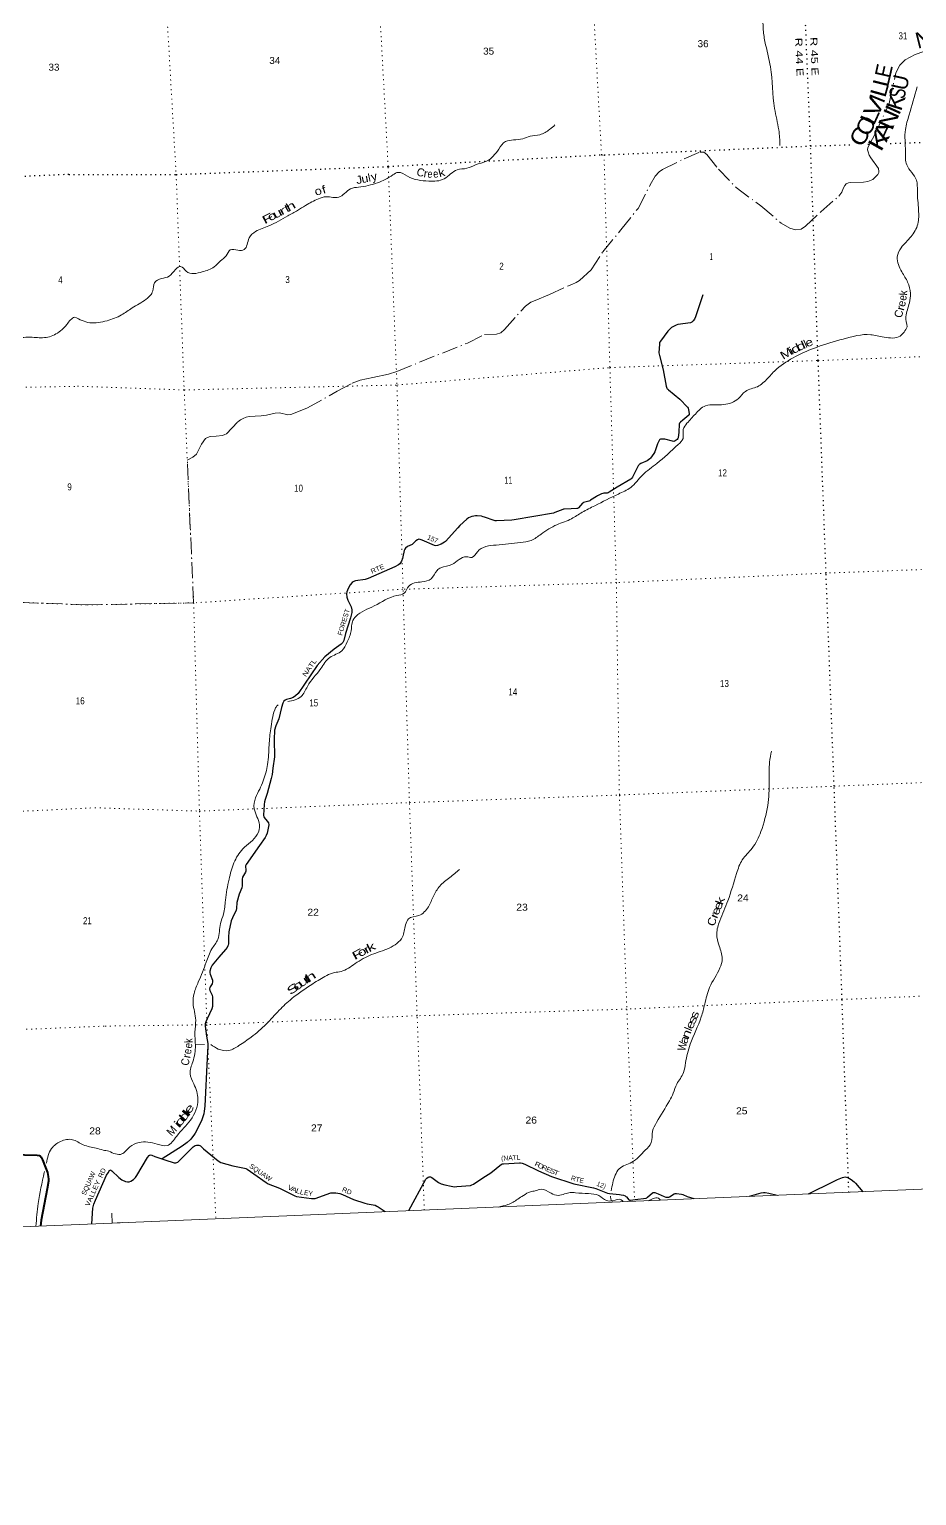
# Model space of a CAD drawing. Header units: feet. Extents: x 727543 to 978287, y 379550 to 572970.
# Drawn here: x 914875 to 937058, y 379550 to 416190 of the extents above; entities that cross this region are included whole.
import ezdxf
from ezdxf.enums import TextEntityAlignment as Align

# ---------------------------------------------------------------- set-up
doc = ezdxf.new("R2010")
doc.units = ezdxf.units.FT
doc.header["$LTSCALE"] = 80
doc.linetypes.add('DOT_DASHED', pattern=[7.7, 5, -1.2, 0.3, -1.2])
doc.linetypes.add('DOTTED', pattern=[1.5, 0.3, -1.2])
for name, color, linetype, lineweight in [('26', 7, 'Continuous', 40), ('29', 7, 'Continuous', 25), ('39', 7, 'Continuous', 13), ('4', 7, 'Continuous', 13), ('44', 7, 'DOT_DASHED', 13), ('6', 7, 'DOTTED', 25), ('7', 7, 'DOTTED', 13)]:
    doc.layers.add(name, color=color, linetype=linetype, lineweight=lineweight)
doc.layers.add('30', color=7, linetype='Continuous')
doc.layers.add('41', color=7, linetype='Continuous')

msp = doc.modelspace()

# ---------------------------------------------------------------- linework, layer by layer
at = {"layer": '26'}
for points in [[(911963.28, 389883.48), (912056.45, 389813.08), (912564.43, 389497.2), (914414.34, 388172.1), (914486.96, 388128.72), (914541.1, 388102.64), (914604.48, 388087.54), (914757.67, 388069.43), (915072.28, 388060.36), (915125.85, 388051.98), (915147.73, 388039.22), (915171.87, 388012.04), (915208.37, 387945.67), (915283.87, 387752.16)], [(915283.87, 387752.16), (915325.79, 387622.48), (915349.94, 387525.84), (915355.97, 387462.42), (915352.55, 387408.78), (915323.02, 387215.65), (915170.97, 386431.81), (915152.86, 386287.58)]]:
    msp.add_lwpolyline(points, dxfattribs=at)
at = {"layer": '29'}
for points in [[(931715.69, 409552.55), (931531.48, 409007.67), (931500.7, 408944.72), (931471.41, 408902.86), (931446.31, 408877.74), (931433.75, 408869.37), (931406.52, 408859.65), (931090.67, 408810.75), (931042.56, 408798.2), (930991.83, 408776.22), (930929.59, 408741.68), (930838.1, 408645.14), (930651.36, 408400.48), (930632.53, 408366.98), (930625.2, 408326.48), (930615.79, 408107.42), (930626.09, 408038.74), (930720.07, 407680.35), (930791.53, 407272.22), (930799.9, 407247.1), (930813.78, 407223.35), (930823.44, 407209.95), (930833.9, 407198.96), (930854.28, 407180.11), (931133.52, 406950.71), (931328.16, 406745.37), (931344.35, 406724.83), (931354.81, 406691.33), (931371.55, 406580.39), (931367.36, 406561.55), (931357.86, 406545.35), (931209.77, 406424.56), (931149.8, 406377.34), (931124.69, 406348.03), (931117.23, 406322.15), (931112.83, 406120.73), (931092.27, 405979.62), (931084.69, 405962.6), (931068.21, 405944.04), (931018, 405906.36), (931005.45, 405900.08), (930983.49, 405894.84), (930956.6, 405896.97), (930759.66, 405951.27), (930728.26, 405953.45), (930674.92, 405951.36), (930655.04, 405948.22), (930639.54, 405940.3), (930628.89, 405929.38), (930581.33, 405833.27), (930510.59, 405633.14), (930487.68, 405591.31), (930406.1, 405478.28), (930383.08, 405455.25), (930357.53, 405431.65), (930318.23, 405406.06), (930164.47, 405338.03), (930133.09, 405321.28), (930122.63, 405312.91), (930113.38, 405300.88), (930098.57, 405280.46), (930015.95, 405115.76), (929951.08, 404999.97), (929934.35, 404974.85), (929907.8, 404948.31), (929574.24, 404752.98)], [(929574.24, 404752.98), (929367.42, 404621.08), (929345.46, 404610.61), (929320.2, 404604.21), (929239.81, 404599.1), (929208.18, 404591.57), (929181.24, 404581.31), (929081.87, 404535.25), (929054.16, 404520.84), (928905.11, 404423.27), (928885.23, 404411.75), (928865.8, 404402.43), (928732.52, 404364.65), (928717.87, 404359.42), (928705.01, 404351.55), (928605.96, 404236.96), (928593.4, 404226.49), (928579.52, 404217.61), (928563.07, 404213.93), (928419.28, 404204.99), (928246.14, 404202.42), (928230.46, 404200.33), (928214.76, 404194.58), (928010.8, 404113.46), (927977.11, 404104.33), (926999.06, 403937.4), (926936.56, 403929.25), (926557.91, 403906.23), (926522.35, 403908.32), (926495.67, 403914.72), (926250.39, 404002.52), (926216.92, 404012.98), (926179.26, 404021.36), (926069.25, 404034.06), (926026.55, 404032.87), (925983.67, 404028.69), (925936.6, 404017.17), (925898.94, 404003.57), (925857.09, 403981.58), (925815.17, 403953.2), (925640.6, 403789.06), (925591.1, 403735.93)], [(925591.1, 403735.93), (925278.67, 403394.42), (925252.62, 403372.66), (925169.89, 403325.34), (925077.84, 403291.85), (925036, 403285.57), (925000.55, 403291.88), (924696.19, 403424.28), (924644.8, 403444.66), (924613.42, 403446.76), (924575.3, 403433.4), (924533.92, 403409.08), (924474.2, 403344.73), (924441.87, 403321.16), (924330.6, 403264.37), (924278.7, 403224.87), (924259.87, 403201.84), (924243.78, 403170.25), (924205.12, 402971.44), (924180.38, 402904.59), (924151.09, 402856.45), (924136.44, 402835.52), (924102.97, 402808.3), (924008.39, 402756.09), (923345.67, 402465), (923269.05, 402439.97), (923031.87, 402408.48), (923000.49, 402398.02), (922971.2, 402385.46), (922941.92, 402364.52), (922894.38, 402307.87), (922843.59, 402217.99), (922810.12, 402138.45), (922804.26, 402088.83), (922814.3, 402004.48), (922840.68, 401923.3), (922921, 401759.57), (922938.18, 401683.79), (922935.64, 401621.41), (922903.39, 401489.17), (922781.96, 401089.74), (922738.99, 400918.06), (922709.7, 400867.83), (922673.54, 400823.67), (922495.44, 400699.64), (922263.46, 400513.02), (922074.9, 400293.98), (921592.58, 399595.11), (921533.12, 399537.19), (921473.34, 399494.63), (921407.19, 399467.62), (921303.89, 399448.58), (921270.42, 399429.74), (921238.83, 399404.36), (921211.84, 399352.29), (921178.67, 399242.91), (921109.05, 398960.32), (921036.12, 398787.1), (921007.18, 398680.44), (920999.91, 398448.71), (921006.38, 398014.28), (920959.13, 397724.56), (920948.25, 397568.81), (920922.69, 397467.48), (920818.32, 397094.92), (920768.34, 396949.2), (920753.7, 396888.49), (920748.24, 396824.39), (920730.69, 396555.66), (920736.96, 396513.79), (920744.72, 396494.2), (920824.83, 396407.04), (920850.28, 396359.68), (920860.39, 396308.65), (920838.64, 396190.15), (920818.55, 396105.6), (920795.54, 396046.99), (920767.59, 395998.07), (920626.56, 395797.07), (920297.66, 395320.62), (920280.92, 395291.32), (920276.88, 395271.55), (920287.2, 395184.56), (920287.2, 395157.35), (920278.22, 395130.74), (920207.7, 395006.63), (920192.51, 394954.15), (920193.06, 394791.02), (920184.64, 394738.49), (920122.39, 394578.97), (920060.06, 394369.12), (920054.98, 394225.83), (920045.17, 394179.34), (919950.38, 393991.39), (919922.79, 393910.69), (919864.9, 393636.63), (919854.76, 393503.92)], [(919854.76, 393503.92), (919852.06, 393342.47), (919845.78, 393304.79), (919838.06, 393285.36), (919820.68, 393250.37), (919777.16, 393196.33), (919611.68, 393004.39), (919448.3, 392806.6), (919429.47, 392775.2), (919414.7, 392742.73), (919391.82, 392657.97), (919389.73, 392614.01), (919394.58, 392584.94), (919456.67, 392429.8), (919458.38, 392386.31), (919446.21, 392341.88), (919396, 392268.62), (919387.64, 392249.78), (919383.46, 392212.1), (919389.73, 392176.52), (919446.21, 392055.1), (919452.6, 392009.75), (919456.67, 391810.19), (919450.4, 391772.51), (919435.59, 391717.24), (919322.47, 391469.09), (919287.22, 391393.62), (919272.58, 391337.1), (919271.25, 391283.86), (919306.8, 391035.77), (919337.43, 390849.37), (919338.1, 390793.55), (919321.93, 390478.94)], [(919321.93, 390478.94), (919260.83, 389285.06), (919249.56, 389158), (919237, 389088.92), (919186.8, 388940.3), (919139.53, 388829.3), (919023.62, 388605.37), (918990.15, 388555.13), (918931.79, 388480.66), (918902.29, 388450.47), (918820.7, 388377.21), (918700.12, 388286.01), (918199.46, 387965.79)], [(916890.46, 387690.42), (916914.9, 387686.42), (916940, 387667.58), (917112.9, 387496.37), (917184.76, 387443.6), (917278.9, 387397.55), (917329.87, 387390.57), (917370.95, 387391.27), (917414.88, 387408.02), (917479.73, 387454.07), (917527.85, 387498.03), (917564.85, 387551.15), (917833.19, 387996.85), (917868.84, 388046.47), (917885.58, 388061.12), (917898.94, 388063.95), (917937.88, 388054.84), (918010.94, 388024.27), (918263.03, 387946.07), (918492.26, 387870.64), (918541.19, 387868.94), (918588.49, 387887.38), (918718.37, 388017.09), (918972.13, 388264.98), (919017.35, 388297.67), (919052.91, 388310.23), (919113.09, 388309), (919136.59, 388301.86), (919155.42, 388289.3), (919231.09, 388217.24), (919598.92, 387914.6), (919659.82, 387878.64), (919964.59, 387788.51), (920255.81, 387736.68), (920291.37, 387722.02), (920317.19, 387708.4), (920486.48, 387588.57), (920797.63, 387372.45), (920849.28, 387345.87), (921132.75, 387234.74), (921513.09, 387039.61), (921556.59, 387024.73), (921931.49, 386974.72), (921982.42, 386973.79), (922019.35, 386978.91), (922414.73, 387117.07), (922463.02, 387120.3), (922540.25, 387119.16), (922638.68, 387097.33), (922701.34, 387077.29), (922979.61, 386954.35), (923259.9, 386857.5), (923323.33, 386843.69), (923519.3, 386805.17), (923564.55, 386787.18), (923596.71, 386771.68), (923771.8, 386648.02)], [(916440.54, 386340.68), (916467.02, 386737.19), (916482.18, 386804.61), (916490.55, 386836.01), (916526.8, 386935.53), (916807.91, 387562.98), (916844.07, 387620.92), (916890.46, 387690.42)], [(924362.7, 386672.82), (924789.14, 387456.18), (924815.67, 387486.54), (924847.71, 387510.61), (924866.54, 387514.79), (924904.2, 387514.79), (924935.64, 387501.53), (925102.93, 387374.54), (925168.64, 387344.06), (925259.83, 387313.84), (925423.01, 387280.34), (925504.6, 387269.88), (925559.13, 387271.54), (925904.17, 387303.37), (925937.64, 387313.84), (925976.67, 387332.96), (926209.56, 387495.46), (926415.75, 387620.65), (926682.39, 387832.97), (926705.4, 387843.43), (926726.66, 387844.72), (927127.98, 387870.64), (927157.27, 387868.55), (927197.02, 387860.18), (927266.05, 387837.15), (927601.43, 387663.28), (927928.24, 387521.74), (928483.63, 387339.27), (928979.39, 387244.75), (929034.33, 387227.04), (929324.57, 387110.78), (929374.65, 387100.14), (929624.68, 387076.19), (929670.81, 387069.96), (929727.29, 387056.35), (929770.7, 387039.92), (929791.09, 387027.58), (929805.73, 387014.49), (929862.22, 386946.45), (929867.97, 386941.23), (929877.91, 386937.03), (929887.85, 386935.47), (929907.2, 386937.03), (930023.32, 386947.65), (930291.08, 386987.8), (930312.79, 386995.76), (930329.78, 387006.64), (930455.31, 387116.54), (930471, 387125.96), (930482.57, 387127.5), (930498.19, 387127), (930514.93, 387122.82), (930596.5, 387089.92), (930741.51, 387027.45), (930784.8, 387010.84), (930808.86, 387006.66), (930836.7, 387007.2), (930862.2, 387011.89), (930874.75, 387017.12), (930995.04, 387090.39), (931007.6, 387095.62), (931024.12, 387097.41), (931052.57, 387097.72), (931176, 387082.02), (931215.9, 387073.08), (931320.03, 387029.06), (931483.15, 386971.68)], [(934349.23, 387091.97), (934978.23, 387402.6), (935080.75, 387451.48), (935206.27, 387503.82), (935269.35, 387513.16), (935304.59, 387510.1), (935340.16, 387497.54), (935418.37, 387450.86), (935492.88, 387392.87), (935530.28, 387360.87), (935714.93, 387144.45)], [(932875.32, 387030.11), (933170.96, 387117.11), (933227.23, 387127.03), (933269.07, 387127.03), (933359.97, 387112.79), (933572.94, 387059.39)]]:
    msp.add_lwpolyline(points, dxfattribs=at)
at = {"layer": '39'}
msp.add_line((919032.5, 390831.03), (919254.76, 390826.97), dxfattribs=at)
for points in [[(926601.99, 428690.79), (926907.82, 428545.11), (927262.95, 428398.99), (927811.99, 428201.66), (928119.59, 427976.86), (928259.99, 427472.63), (928194.9, 426952.42), (928275.2, 426381.17), (928366.42, 426107.62), (928702.3, 425936.49), (929279.1, 425699.78), (929664.91, 425437.54), (930045.28, 425158.91), (930369.42, 424764.88), (930796.3, 424378.83), (931088.64, 424024.02), (931434.65, 423426.57), (931764.19, 422784), (932037.82, 422070.52), (932153.64, 421415.7), (932218.28, 420512.19), (932220.36, 420297.91), (932253.69, 419846.19), (932047.77, 419575.38), (932031.09, 419216.8), (932101.08, 419023.32), (932367.42, 418661.44), (932547.47, 418336.7), (932661.08, 417952.78), (932795.05, 417670.76), (932902.96, 417223.93), (933004.61, 416835.51), (933136.19, 416563.5), (933209.83, 416380.28), (933219.78, 416224.94), (933265.11, 415882.89), (933402.27, 415251.13), (933506.28, 414215.66), (933609.5, 413679.67), (933640.6, 413286.52)], [(936821.49, 408757.37), (936789.7, 409008.93), (936875.53, 409356.02), (936901, 409589.56), (936831.75, 409870.03), (936686.51, 410129.37), (936573.29, 410503.2), (936667.6, 410733.31), (936919.7, 411011.96), (937085.59, 411325.72), (937104.68, 411674.29), (937074.38, 412152.41), (937052.07, 412420.52), (936809.18, 412803.52), (936776.19, 413139.98), (936775.65, 413685.98), (936868.85, 414051.55), (937072.55, 414753.02)], [(916011.19, 409001.37), (916388.67, 408858.52), (916817.14, 408909.36), (917179.37, 409054.71), (917445.55, 409228.74), (917796.96, 409446.49), (917960.87, 409652.99), (918003.64, 409856.86), (918179.45, 409962.71), (918367.28, 410018.46), (918530.48, 410190.55), (918657, 410264.17), (918794.85, 410146.1), (919199.62, 410129.29), (919492.01, 410251.74), (919654.03, 410401.55), (919792.61, 410530.23), (919898.14, 410677.86), (920088.42, 410668.99), (920247.36, 410687.23), (920371.57, 410981.19), (920533.29, 411139.07), (920863.32, 411281.17), (921334.87, 411527.8), (921582.25, 411664.7), (921781.59, 411789.65), (922100.61, 411955.6), (922298.68, 412007.69), (922610.4, 411993.37), (922905.47, 412204.91), (923103.92, 412246.91), (923576.72, 412354.05), (923965.22, 412552.99), (924100.2, 412616.82), (924326.06, 412522.36), (924858.21, 412397.19), (925246.02, 412454.55), (925570.81, 412681.39), (925813.96, 412717.01), (926028.96, 412802.12), (926304.33, 412893.58), (926608.13, 413194.44), (926782.66, 413387.19), (926977.15, 413427.02), (927212.46, 413456.27), (927391.98, 413517.77), (927639.01, 413557.59), (927882.51, 413690.3), (928015.65, 413802.6)], [(910730.82, 406762.67), (911303.75, 406572.35), (911677.55, 406784.49), (912031.38, 406989.8), (912678.75, 407295.19), (913209.31, 407583.98), (913576.88, 407846.34), (913979.86, 408227.12), (914332.1, 408422.29), (914589.04, 408478.56), (914995.74, 408492.14), (915333.93, 408497.04), (915653.35, 408654.61), (915814.46, 408818.22), (915902.81, 408930.61), (916011.19, 409001.37)], [(921336.09, 399390.52), (921668.69, 399516.61), (921828.04, 399772.89), (922159.71, 400217.05), (922388.2, 400494.31), (922684.76, 400659.69), (922820.88, 400888.31), (922923.07, 401159.77), (922950.88, 401385.31), (923036.69, 401520.06), (923497.53, 401782.45), (924061.51, 402042.74), (924243.28, 402098.26), (924361.86, 402274.71), (924689.08, 402384.34), (924916.72, 402455.77), (925068.14, 402671.91), (925164.63, 402738.3), (925438.45, 402817.58), (925804.9, 403011.63), (925938.84, 402996.55), (926075.02, 403135.25), (926543.43, 403304.91), (927153.19, 403370.8), (927422.03, 403421.57), (927666.7, 403576.57), (928065.92, 403812.33), (928432.04, 403961.88), (928694.72, 404121.62), (929011.72, 404287.49), (929600.78, 404579.07), (929907.85, 404740.51), (930203.19, 405051.16), (930563.93, 405342.06), (931095.49, 405817.49), (931216.82, 405968.93), (931221.68, 406192.68), (931315.8, 406347.71), (931525.28, 406578.2), (931778.12, 406784.08), (932009.54, 406809.14), (932233.66, 406813.7), (932599.78, 406963.26), (932776.8, 407143.97), (933075.47, 407260.6), (933336.15, 407472.84), (933559.75, 407703.88), (934028.92, 408013.11), (934569.45, 408252.27), (935218.61, 408451.12), (935907.55, 408560.49), (936241.29, 408498.48), (936646.4, 408526.17), (936821.49, 408757.37)], [(916862.39, 388157.66), (917186.05, 388087.74), (917387.51, 388263.32), (917617.57, 388377.32), (918067.81, 388333.94), (918321.79, 388297.18), (918559.28, 388534.82), (918905.72, 388936.4), (919090.1, 389455.13), (918986.51, 389841.45), (918894.03, 390094.73), (918959.58, 390390.48), (919028.83, 390801.65), (919012.28, 391130.65), (919035.23, 391430.83), (918968.44, 391859.02), (918993.76, 392096.6), (919099.97, 392385.82), (919297.37, 392880.78), (919438.37, 393211.78), (919584.98, 393447.95), (919652.52, 393850.96), (919728.59, 394082.4), (919778.09, 394428.1), (919869.19, 394955.37), (919991.13, 395362.49), (920210.27, 395710.65), (920574.39, 396072.47), (920627.81, 396315.18), (920497.37, 396716.65), (920531.4, 396990.97), (920634.48, 397203.22), (920721.48, 397412.84), (920833.25, 397821.59), (920867.37, 398306.23), (920910.62, 398710.33), (921011.71, 399187.43), (921056.91, 399274.1), (921096.43, 399312.71)], [(933425.66, 398151.44), (933379.37, 397880.7), (933373.35, 397401.18), (933333.66, 396797.01), (933162.42, 396145.32), (932943.87, 395728.42), (932698.28, 395437.89), (932555.5, 395100.75), (932337.06, 394414.89), (932135.78, 393915.74), (932059.35, 393587.22), (932119.21, 393288.19), (932196.06, 392967.58), (932140.16, 392736.91), (931879.83, 392249.65), (931758.43, 391828.39), (931673.32, 391515.71), (931396.29, 390829.63), (931278.67, 390362), (931229.21, 390121.47), (931062.32, 389833.96), (930971.89, 389608.04), (930876.05, 389418.3), (930557.1, 388878.24), (930456.43, 388655.96), (930422.78, 388371.55), (930272.38, 388181.74), (929934.21, 387881.59), (929621.24, 387715.88), (929522.08, 387560.4), (929421.72, 387170.28), (929421.07, 387166.61)], [(919413.73, 390823.75), (919600.1, 390710.34), (919858.2, 390671.71), (920116.13, 390796.89), (920423.22, 391010.91), (920796.94, 391332.65), (921121.24, 391678.78), (921435.5, 391969.93), (921964.92, 392342.14), (922310.73, 392547.54), (922506.01, 392619.75), (922668.53, 392650.26), (923024.81, 392845.95), (923432.56, 393069.9), (923868.92, 393232.26), (924203.82, 393512.07), (924281.24, 393814.34), (924352.39, 393962.68), (924611.86, 394047.47), (924850.04, 394266.93), (924977.58, 394526.64), (925133.59, 394781.37), (925386.13, 394995.32), (925627.09, 395194.67)], [(915303.38, 387860.29), (915430.88, 388225.89), (915658.31, 388402.14), (915954.29, 388445.78), (916223.29, 388316.83), (916547.11, 388232.36), (916719.3, 388186.49), (916862.39, 388157.66)], [(915042.04, 386283.22), (915095.16, 386852.61), (915250.08, 387627.57), (915255.17, 387651.06)], [(926595.98, 386762.78), (926838.31, 386824.36), (927087.78, 386959.32), (927225.72, 387051.58), (927402, 387145.31), (927522.38, 387168.13), (927672.48, 387206.25), (927916.58, 387110.46), (928100.63, 387052.82), (928256.86, 387089.15), (928396.95, 387124.86), (928530.5, 387119.88), (928854.64, 387097.95), (929111.03, 387051.17), (929301.57, 386929.06), (929465.54, 386921.2), (929666.7, 386945.1), (929723.49, 386895.19)], [(929402.06, 387036.82), (929405.9, 387001.82), (929423.02, 386921.48)], [(930347.94, 386919.65), (930469.91, 386971.9), (930600.83, 386983), (930651.79, 386933.03)]]:
    msp.add_spline(points, degree=3, dxfattribs=at)
at = {"layer": '4'}
for p, q in [((916934.84, 386611.29), (916945.33, 386361.5)), ((916934.84, 386611.29), (916945.33, 386361.5)), ((916934.84, 386611.29), (916945.33, 386361.5)), ((917195.1, 386371.99), (916940.79, 386361.31)), ((917195.1, 386371.99), (916940.79, 386361.31)), ((917195.1, 386371.99), (916940.79, 386361.31))]:
    msp.add_line(p, q, dxfattribs=at)
msp.add_lwpolyline([(969937.84, 572954.67), (978041.59, 388968.11), (947496.78, 387643.8), (916945.33, 386361.5), (886396.97, 385118.33), (855846.95, 383920.08), (825295.31, 382766.75), (794742.09, 381652.54), (764187.38, 380580.36), (733631.22, 379550.22), (727552.54, 563611.91)], dxfattribs=at)
msp.add_lwpolyline([(969937.84, 572954.67), (978041.59, 388968.11), (947496.78, 387643.8), (916945.33, 386361.5), (886396.97, 385118.33), (855846.95, 383920.08), (825295.31, 382766.75), (794742.09, 381652.54), (764187.38, 380580.36), (733631.22, 379550.22), (727552.54, 563611.91)], dxfattribs=at)
at = {"layer": '44'}
for points in [[(928624.56, 409913.92), (928920.55, 410180.74), (929210.06, 410632.41), (929662.91, 411180.85), (930092.17, 411714.31), (930396.88, 412305.37), (930522.27, 412520.15), (930618.98, 412629.01), (930706.91, 412687.4), (931245.86, 412957.49), (931637.88, 413121.37), (931739.16, 413124.94), (931810.81, 413059.59), (932104.72, 412698.66), (932544.75, 412238.72), (933161.6, 411777.49), (933666.78, 411350.21), (933884.85, 411217.83), (934026.43, 411176.89), (934166.91, 411197.67), (934280.13, 411275.12), (934661.29, 411633.72), (935107.81, 412018.97), (935186.37, 412120.98), (935223.42, 412216.53), (935257.89, 412284.28), (935295.71, 412331.95), (935354.6, 412350.81), (935414.03, 412358.87), (935732.29, 412370.8), (935840.15, 412389.11), (935958.82, 412441.83), (936082.92, 412564.5), (936108.1, 412608.85), (936111.13, 412637.07), (936102.13, 412708.85), (935913.98, 412975.25), (935873.38, 413048.34), (935841.15, 413128.97), (935829.06, 413175.34), (935832.38, 413239.69), (936012.04, 413558.39), (936366.36, 414338.45), (936536.53, 415099.38), (936640, 415296.16), (936768.07, 415428.11), (937020.78, 415562.27), (937238.86, 415637.25)], [(916307.58, 401807.37), (918983.14, 401859.85), (918821.59, 405421.68), (918965.76, 405498.51), (919051.66, 405574.2), (919181.42, 405826.62), (919276.03, 405962.19), (919326.17, 405995.11), (919394.9, 406012.59), (919546.22, 406021.64), (919705.16, 406044.84), (919763.59, 406062.98), (919805.13, 406085.87), (920087.89, 406386.39), (920155.46, 406431.91), (920219.93, 406466.18), (920294.47, 406500.45), (920368.61, 406515.83), (920673.42, 406531.52), (920804.2, 406552.87), (921018.45, 406603.07), (921132.6, 406605.29), (921335.33, 406560.89), (921411.64, 406564.97), (921482.15, 406587.14), (921829.52, 406732.7), (922568.39, 407145.23), (922943.09, 407344.66), (923146.32, 407423.77), (923464.21, 407493.36), (923853.17, 407572.63), (924059, 407637.46), (924628.15, 407871.87), (925828.77, 408350.37), (926251.12, 408565.7), (926556.35, 408569.34), (926666.07, 408609.16), (926751.02, 408689.45), (927276.9, 409274.89), (927415.54, 409371.2), (927517.22, 409410.83), (927877.49, 409563.43), (928326.06, 409775.75), (928435, 409814.71), (928545.81, 409863.1), (928624.56, 409913.92)], [(916307.58, 401807.37), (913659.41, 401911.36), (913899.33, 396625.55), (913978, 395113.44), (912633.08, 395063.94), (912695.41, 393745.41), (911359.99, 393711.05), (911471.29, 391068.99), (911010.8, 391050.76)]]:
    msp.add_lwpolyline(points, dxfattribs=at)
at = {"layer": '6'}
msp.add_line((935839.96, 413321.44), (935917.99, 413323.94), dxfattribs=at)
for points in [[(935362.39, 387129.6), (935193.06, 391948.15), (934994.59, 397277.38), (934792.23, 402602.42), (934594.37, 407915.51), (934404.84, 413275.42), (934190.2, 418551.45), (934189.07, 418634.32), (933961.9, 423814.83), (933957.78, 423976.46), (933733.45, 429082.24), (933754.5, 429325.73), (933595.17, 433108.16)], [(915863.42, 412564.43), (918545.39, 412563.28), (923846.11, 412762.79), (929179.69, 413054.55), (929242.4, 413052.92), (934404.84, 413275.42), (935436.86, 413308.52)], [(936398.8, 413339.36), (940154.72, 413459.81), (945559.02, 413592.51), (946383.85, 413614.32)], [(915863.42, 412564.43), (913231.92, 412447.18), (907920.98, 412211.22), (902645.68, 412041.22), (897318.91, 411796.58), (892531.09, 411602.87)]]:
    msp.add_lwpolyline(points, dxfattribs=at)
at = {"layer": '7'}
msp.add_line((914353.61, 396637.43), (916516.86, 396738.5), dxfattribs=at)
for points in [[(928314.63, 432886.33), (928511.65, 428879.71), (928724.96, 423585.42), (928887.77, 418343.8), (929179.69, 413054.55)], [(917743.5, 430982.7), (917835.86, 428469.76), (918079.97, 423162.5), (918242.89, 417811.68), (918545.39, 412563.28), (918745.93, 407179.53), (918983.14, 401859.85), (919127.64, 396655.96), (919314.39, 391316.17), (919538.7, 386468.74)], [(924749.17, 386685.1), (924569.65, 391542.24), (924377.39, 396867.66), (924216.25, 402224.62), (924064.71, 407329.16), (923846.11, 412762.79), (923556.53, 418096.61), (923401.17, 423354.7), (923232.54, 427427.88)], [(929242.4, 413052.92), (929387.79, 407737.82), (929549.54, 402364.71), (929625.95, 397057.07), (929813.01, 391709.2), (930005.8, 386904.62)], [(916081.99, 407270.96), (918745.93, 407179.53), (924067.73, 407302.99), (929387.79, 407737.82), (934594.45, 407913.49), (940339.15, 408128.01), (945740.02, 408244.4), (946611.58, 408276.91)], [(912166.64, 407175.01), (913466.17, 407220.42), (916081.99, 407270.96)], [(946838.05, 402969.04), (945929.58, 402937.07), (940539.02, 402815.01), (934792.23, 402602.42), (929549.54, 402364.71), (924215.23, 402198.29), (918983.14, 401859.85), (916307.58, 401807.37)], [(916307.58, 401807.37), (913659.41, 401911.36), (908343.48, 401743.84), (903756.87, 401538.03)], [(916516.86, 396738.5), (919127.64, 396655.96), (924377.39, 396867.66), (929625.95, 397057.07), (934994.59, 397277.38), (940758.62, 397514.9), (946087.54, 397610.32), (947066.19, 397622.09)], [(947291.11, 392350.64), (946277.97, 392333.36), (940961.05, 392187.84), (935193.06, 391948.15), (929813.01, 391709.2), (924569.65, 391542.24), (919314.39, 391316.17), (916742.11, 391283.32)], [(916742.11, 391283.32), (914182.61, 391177.37), (911005.43, 391052)]]:
    msp.add_lwpolyline(points, dxfattribs=at)

# ---------------------------------------------------------------- texts
at = {"layer": '30'}
for s, rotation, p in [('157', 336.49, (924934.03, 403398.74)), ('SQUAW', 65.867, (916408.81, 387329.47)), ('R', 341.812, (928457.95, 387423.26)), ('E', 346.206, (928672.37, 387367.05))]:
    msp.add_text(s, height=120, rotation=rotation, dxfattribs=at).set_placement(p, align=Align.CENTER)
for s, rotation, width, p in [('RTE', 23.713, 1.1, (923603.2, 402655.76)), ('FOREST', 73.09, 1.05, (922791.08, 401360.36)), ('NATL', 55.389, 1.2, (921927.41, 400204.27)), ('(NATL', 2.695, 1.05, (926915.15, 387931.36)), ('RD', 65.867, 1.05, (916746.92, 387591.01)), ('SQUAW', 325.217, 1.05, (920624.3, 387578.07)), ('F', 332.597, 1.35, (927549.81, 387773.2)), ('O', 332.597, 1.15, (927631.7, 387733.55)), ('R', 336.583, 1.1, (927733.97, 387688.07)), ('E', 336.583, 1.2, (927840.6, 387638.62)), ('S', 336.583, 1.2, (927938.26, 387599.59)), ('T', 339.812, 1.25, (928031.33, 387560.48)), ('VALLEY', 65.867, 1.15, (916514.37, 387082.32)), ('V', 332.84, 1.3, (921372.78, 387189.68)), ('T', 345.206, 1.15, (928567.25, 387392.91)), ('12)', 338.171, 0.9, (929151.43, 387255.53)), ('A', 332.84, 1.3, (921469.55, 387142)), ('L', 339.84, 1.25, (921577.72, 387105.19)), ('L', 345.402, 1.1, (921676.76, 387076.25)), ('E', 350.402, 0.9, (921790.41, 387059.82)), ('Y', 352.402, 0.85, (921899.71, 387043.15)), ('RD', 336.164, 1.05, (922791.34, 387111.07))]:
    msp.add_text(s, height=120, rotation=rotation, dxfattribs=dict(at, width=width)).set_placement(p, align=Align.CENTER)
at = {"layer": '41'}
for s, rotation, p in [('l', 12.583, (923394.12, 412389.21)), ('C', 344.582, (924632.52, 412520.84)), ('e', 77.718, (936775.33, 409317.42)), ('C', 75.919, (936705.73, 409058.62)), ('l', 67.378, (931440.77, 391173.27)), ('M', 47.333, (918507.84, 388600.79))]:
    msp.add_text(s, height=200, rotation=rotation, dxfattribs=at).set_placement(p, align=Align.CENTER)
for s, rotation, width, p in [('y', 15.368, 1.15, (923517.25, 412419.52)), ('r', 350.562, 1.05, (924769, 412491.91)), ('e', 357.364, 0.8, (924887.17, 412479.04)), ('e', 4.884, 0.85, (925041.81, 412484.04)), ('k', 14.326, 1.2, (925206.05, 412514.21)), ('o', 21, 1.2, (922127.42, 412057.02)), ('f', 15.748, 1.25, (922265.79, 412089.34)), ('J', 11.558, 1.15, (923137.07, 412335.34)), ('u', 11.558, 1.15, (923280.57, 412364.69)), ('h', 29.279, 1.55, (921457.81, 411687.05)), ('F', 27.348, 1.7, (920878.4, 411379.04)), ('o', 27.348, 1.4, (920983.25, 411437.61)), ('u', 27.873, 1.55, (921120.93, 411504.85)), ('r', 27.873, 1.6, (921248.98, 411570.13)), ('t', 28.641, 1.35, (921360.63, 411631.7)), ('k', 86.423, 0.95, (936821.46, 409599.45)), ('r', 74.89, 1.2, (936748.88, 409198.6)), ('e', 81.145, 0.9, (936801.88, 409466.37)), ('M', 32.111, 1.35, (933847.88, 408007.93)), ('i', 28.783, 1.25, (933968.39, 408071.23)), ('d', 26.507, 1.55, (934071.52, 408123.7)), ('d', 24.368, 1.5, (934201.4, 408187.71)), ('l', 24.368, 1.05, (934317.01, 408239.2)), ('e', 21.602, 1.25, (934402.53, 408276.37)), ('e', 68.155, 1.25, (932130.77, 394121.83)), ('k', 69.197, 1.4, (932238.51, 394380.73)), ('e', 67.147, 1.3, (932185.94, 394251.78)), ('C', 70.542, 1.1, (932032.34, 393863.09)), ('r', 68.155, 1.4, (932088.25, 394012.18)), ('F', 28.777, 1.75, (923130.62, 392994.53)), ('o', 28.777, 1.45, (923233.54, 393051.87)), ('r', 28.777, 1.6, (923361.28, 393116.68)), ('k', 26.294, 1.55, (923461.81, 393171.11)), ('u', 35.046, 1.8, (921769.58, 392311.22)), ('t', 33.429, 1.5, (921875.49, 392378.97)), ('h', 33.429, 1.7, (921962.82, 392439)), ('S', 37.723, 1.75, (921525.21, 392140.47)), ('o', 35.046, 1.65, (921639.46, 392221.19)), ('e', 65.378, 1.3, (931488.04, 391275.69)), ('s', 67.791, 1.5, (931543.36, 391403.87)), ('s', 72.056, 1.35, (931595.33, 391534.56)), ('k', 90.546, 0.85, (918954.23, 390921.81)), ('a', 71.196, 1.25, (931339.4, 390912.68)), ('n', 67.335, 1.4, (931391.79, 391050.97)), ('r', 79.34, 1.1, (918901.96, 390516.87)), ('e', 81.539, 0.9, (918924.16, 390636.88)), ('e', 81.539, 0.9, (918943.63, 390782.32)), ('W', 75.164, 0.9, (931293.62, 390754.45)), ('C', 80.637, 0.9, (918871.29, 390372.42)), ('d', 52.649, 1.9, (918817.25, 388970.26)), ('l', 57.019, 1.35, (918892.37, 389070.53)), ('e', 55.67, 1.6, (918948.27, 389164.06)), ('i', 47.333, 1.8, (918652.25, 388759.68)), ('d', 49.341, 2.05, (918723.67, 388854.2))]:
    msp.add_text(s, height=200, rotation=rotation, dxfattribs=dict(at, width=width)).set_placement(p, align=Align.CENTER)
at = {"layer": '44'}
for s, rotation, p in [('N', 13.772, (937270.08, 415750.2)), ('I', 67.571, (936256.35, 414388.66))]:
    msp.add_text(s, height=400, rotation=rotation, dxfattribs=at).set_placement(p, align=Align.CENTER)
for s, rotation, width, p in [('E', 77.394, 0.9, (936430.5, 415110.85)), ('L', 74.394, 1.15, (936317.14, 414628.94)), ('L', 76.394, 1.1, (936377.52, 414883.57)), ('U', 77.394, 0.95, (936843.43, 414821.05)), ('V', 65.571, 1.3, (936166.99, 414163.16)), ('K', 72.394, 1.1, (936726.29, 414315.19)), ('S', 77.394, 0.7, (936774.41, 414558.43)), ('L', 65.571, 1.35, (936065.59, 413939.91)), ('N', 65.572, 1.25, (936539.63, 413860.21)), ('I', 65.572, 1.1, (936649.06, 414099.49)), ('C', 60.589, 1.2, (935806.01, 413420.83)), ('O', 60.589, 1.1, (935959.49, 413684.69)), ('K', 60.589, 1.35, (936280.93, 413320.4)), ('A', 65.572, 1.35, (936400.5, 413570.02))]:
    msp.add_text(s, height=400, rotation=rotation, dxfattribs=dict(at, width=width)).set_placement(p, align=Align.CENTER)
at = {"layer": '6', "width": 1.35}
for s, p in [('R 44 E', (934038.14, 415494.6)), ('R 45 E', (934414.01, 415509.9))]:
    msp.add_text(s, height=175, rotation=272.33, dxfattribs=at).set_placement(p, align=Align.CENTER)
at = {"layer": '7'}
for s, width, p in [('36', 1.05, (931718.88, 415744.04)), ('31', 0.85, (936713.9, 415939.8)), ('34', 1.05, (921012.3, 415324.69)), ('35', 1.05, (926357.84, 415558.22)), ('1', 0.4, (931922.49, 410429.28)), ('3', 0.85, (921330.15, 409850.32)), ('2', 0.85, (926678.88, 410183.54)), ('11', 0.65, (926850.12, 404836.59)), ('12', 0.85, (932204.26, 405019.74)), ('10', 0.85, (921604.67, 404636.75)), ('13', 0.85, (932253.12, 399757.33)), ('15', 0.85, (921985.05, 399272.39)), ('14', 0.85, (926962.28, 399546)), ('23', 1.1, (927192.26, 394166.74)), ('24', 1.1, (932714.46, 394397.27)), ('22', 1.1, (921970.19, 394040.21)), ('25', 1.1, (932685.29, 389078.22)), ('27', 1.1, (922059.47, 388651.37)), ('26', 1.1, (927421.58, 388847.76))]:
    msp.add_text(s, height=175, dxfattribs=dict(at, width=width)).set_placement(p, align=Align.CENTER)
for s, width, p in [('33', 1.05, (915354.14, 415156.5)), ('4', 0.85, (915599.72, 409847.45)), ('9', 0.85, (915825.72, 404670.84)), ('16', 0.85, (916036.86, 399323.49)), ('21', 0.85, (916217.68, 393829.75)), ('28', 1.1, (916373.68, 388577.32))]:
    msp.add_text(s, height=175, dxfattribs=dict(at, width=width)).set_placement(p)

doc.saveas('drawing.dxf')
